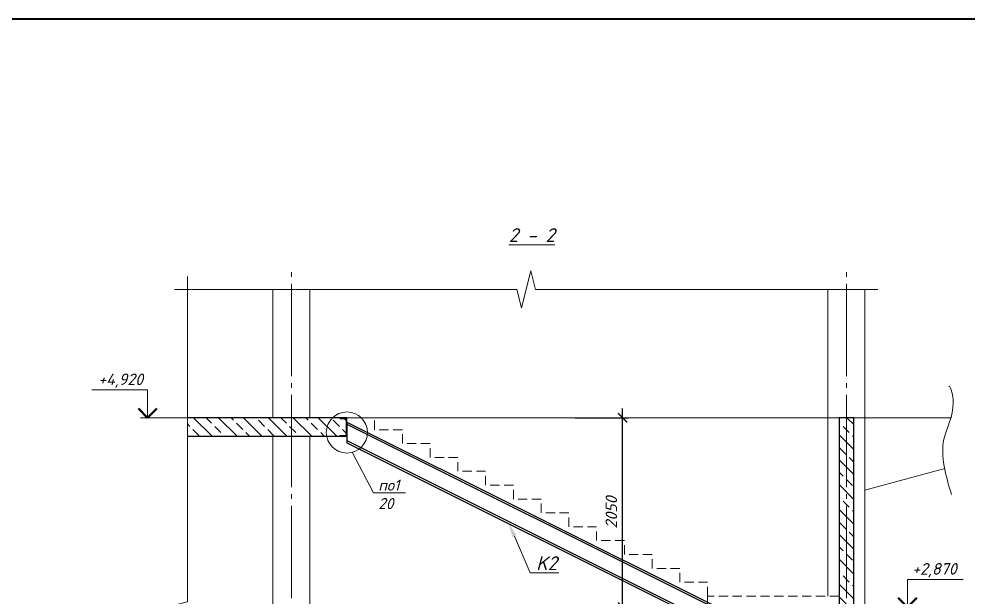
# Model space of a CAD drawing. Header units: millimetres. Extents: x -79646 to 95064, y -231229 to -58107.
# Drawn here: x -55229 to -44970, y -140726 to -134473 of the extents above; entities that cross this region are included whole.
import ezdxf
from ezdxf import colors
from ezdxf.entities.mleader import LeaderData, LeaderLine
from ezdxf.math import Vec2, Vec3

# ---------------------------------------------------------------- set-up
doc = ezdxf.new("R2010")
doc.units = ezdxf.units.MM
doc.header["$PDMODE"] = 3
doc.linetypes.add('DASHED2', pattern=[0.375, 0.25, -0.125])
doc.linetypes.add('GOST2.303 5', pattern=[24, 20, -1.5, 1, -1.5])
doc.layers.get('0').update_dxf_attribs({"lineweight": 5})
doc.layers.get('Defpoints').update_dxf_attribs({"lineweight": 0})
for name, color, linetype, lineweight in [('#Dimensions', 7, 'Continuous', 9), ('#Бетон вид', 22, 'Continuous', 18), ('#Бетон разрез', 22, 'Continuous', 30), ('#Выноски', 7, 'Continuous', 15), ('#Оси', 7, 'Continuous', 9), ('#разм', 7, 'Continuous', 9), ('A-okno', 7, 'Continuous', 0), ('k_ Металл', 1, 'Continuous', 30), ('k_ Отметки', 251, 'Continuous', 9)]:
    doc.layers.add(name, color=color, linetype=linetype, lineweight=lineweight)
doc.layers.add('Штриховка', color=252, linetype='Continuous', lineweight=5, true_color=0x696969)
doc.styles.add('ESKDW', font='eskdw.shx', dxfattribs={"oblique": 15})
doc.styles.add('STEP PR', font='isocpeui.ttf')
doc.dimstyles.new('SPDS', dxfattribs={"dimscale": 50, "dimtxt": 2.5, "dimasz": 2, "dimexe": 1.25, "dimexo": 0.625, "dimtad": 1, "dimdec": 0, "dimrnd": 0.001, "dimtxsty": 'ESKDW', "dimblk": 'ARCHTICK', "dimcen": 2.5, "dimdle": 2, "dimclrd": 256, "dimclre": 256, "dimclrt": 7, "dimadec": 0, "dimazin": 2, "dimtfac": 0.75, "dimtdec": 0, "dimtmove": 1, "dimatfit": 3, "dimfxl": 1, "dimtolj": 1, "dimarcsym": 1})
doc.dimstyles.new('высотные отметки', dxfattribs={"dimtxt": 500, "dimasz": 100, "dimexe": 100, "dimexo": 0.625, "dimgap": 50, "dimtad": 1, "dimtih": 1, "dimtoh": 1, "dimdec": 3, "dimlfac": 0.001, "dimrnd": 0.005, "dimzin": 9, "dimtxsty": 'STEP PR', "dimblk": 'NONE', "dimcen": 100, "dimdle": 100, "dimse1": 1, "dimse2": 1, "dimsd1": 1, "dimsd2": 1, "dimadec": 0, "dimazin": 0, "dimtfac": 1, "dimtdec": 3, "dimtmove": 0, "dimatfit": 2, "dimldrblk": 'NONE', "dimfxl": 1, "dimarcsym": 0})

# ---------------------------------------------------------------- blocks, each defined once
blk = doc.blocks.new('*U20')
for p, q in [((0, 0), (0, 200)), ((0, 200), (76, 200)), ((5, 20), (5, 180)), ((72, 192), (14, 190)), ((76, 200), (76, 196)), ((76, 0), (0, 0)), ((72, 8), (14, 10)), ((76, 4), (76, 0))]:
    blk.add_line(p, q)
for centre, radius, start, end in [((15, 180), 9.5, 92.7024, 180), ((72, 196), 4, 272.7024, 360), ((15, 20), 9.5, 180, 267.2976), ((72, 4), 4, 0, 87.2976)]:
    blk.add_arc(centre, radius, start, end)
blk = doc.blocks.new('*U23')
at = {"color": 0, "linetype": 'ByBlock', "lineweight": -2}
for p, q in [((23.14, 0), (23.452, 1.25)), ((23.452, 1.25), (24.077, -1.25)), ((23.14, 0), (0, 0)), ((24.077, -1.25), (24.39, 0)), ((47.529, 0), (24.39, 0))]:
    blk.add_line(p, q, dxfattribs=at)
blk = doc.blocks.new('*U24')
at = {"color": 0, "linetype": 'ByBlock', "lineweight": -2}
for p, q in [((21.991, 0), (22.303, 1.25)), ((22.303, 1.25), (22.928, -1.25)), ((21.991, 0), (0, 0)), ((22.928, -1.25), (23.241, 0)), ((45.231, 0), (23.241, 0))]:
    blk.add_line(p, q, dxfattribs=at)
blk = doc.blocks.new('*D29')
at = {"layer": 'Defpoints', "color": 0, "lineweight": 0, "ltscale": 3, "transparency": 16777216}
for p in [(4574327, -914160), (4576313, -914160, 0), (4576313, -924000)]:
    blk.add_point(p, dxfattribs=at)
at = {"layer": '#разм', "color": 0, "ltscale": 3, "transparency": 16777216, "insert": (4574872, -913360), "char_height": 250, "attachment_point": 5, "style": 'STEP PR'}
blk.add_mtext('+4,920', dxfattribs=at)
blk = doc.blocks.new('_None')
blk = doc.blocks.new('*D169')
at = {"layer": 'Defpoints', "color": 0, "lineweight": 0, "ltscale": 3, "transparency": 16777216}
for p in [(4576313, -918260, 0), (4577223, -918260), (4576313, -924000)]:
    blk.add_point(p, dxfattribs=at)
at = {"layer": '#разм', "color": 0, "ltscale": 3, "transparency": 16777216, "insert": (4577755, -917460), "char_height": 250, "attachment_point": 5, "style": 'STEP PR'}
blk.add_mtext('+2,870', dxfattribs=at)
blk = doc.blocks.new('_ArchTick')
at = {"color": 0, "linetype": 'ByBlock', "const_width": 0.15}
blk.add_lwpolyline([(-0.5, -0.5), (0.5, 0.5)], dxfattribs=at)
blk = doc.blocks.new('*D688')
at = {"layer": '#Dimensions', "lineweight": -2, "transparency": 16777216}
for p, q in [((-48704, -140936), (-48704, -138686)), ((-49215, -138786), (-48641, -138786)), ((-47710, -140836), (-48766, -140836))]:
    blk.add_line(p, q, dxfattribs=at)
at = {"layer": 'Defpoints', "color": 0, "lineweight": 0, "transparency": 16777216}
for p in [(-49246, -138786), (-48704, -138786), (-47679, -140836)]:
    blk.add_point(p, dxfattribs=at)
at = {"layer": '#Dimensions', "lineweight": -2, "transparency": 16777216, "xscale": 100, "yscale": 100, "zscale": 100}
for p, rotation in [((-48704, -138786), 90), ((-48704, -140836), 270)]:
    blk.add_blockref('_ArchTick', p, dxfattribs=dict(at, rotation=rotation))
at = {"layer": '#Dimensions', "transparency": 16777216, "insert": (-48826, -139811), "char_height": 125, "attachment_point": 5, "rotation": 90, "style": 'STEP PR'}
blk.add_mtext('\\A1;2050', dxfattribs=at)
blk = doc.blocks.new('*U28')
at = {"layer": '#разм', "ltscale": 100, "elevation": 0}
for points in [[(4575453.9815, -913560.2763), (4574252.0497, -913560.2763)], [(4575453.9815, -914160.2763), (4575453.9815, -913560.2763)], [(4576313.4569, -914160.2763), (4575303.9815, -914160.2763)]]:
    blk.add_lwpolyline(points, dxfattribs=at)
at = {"layer": 'A-okno', "color": 0, "lineweight": 50, "ltscale": 100, "elevation": 0}
for points in [[(4575453.9815, -914160.2763), (4575253.9816, -913960.2764)], [(4575453.9815, -914160.2763), (4575653.9814, -913960.2764)]]:
    blk.add_lwpolyline(points, dxfattribs=at)
at = {"layer": 'Defpoints', "color": 253, "lineweight": 15, "ltscale": 3, "elevation": 0}
blk.add_lwpolyline([(4576313.4569, -923906.6603), (4576313.4569, -924093.8923)], dxfattribs=at)
at = {"layer": 'Defpoints', "color": 253, "ltscale": 3, "elevation": 0}
blk.add_lwpolyline([(4576219.8409, -924000.2763), (4576407.0728, -924000.2763)], dxfattribs=at)
at = {"layer": 'Defpoints', "color": 253, "lineweight": 15, "ltscale": 3}
blk.add_circle((4576313.4569, -924000.2763, 0), 93.616, dxfattribs=at)
at = {"layer": '#разм', "ltscale": 3}
dim = blk.add_linear_dim(base=(4574327.168, -914160.2763), p1=(4576313.4569, -924000.4215), p2=(4576313.4569, -914160.2763, 0), angle=90, dimstyle='высотные отметки', override={"dimtxt": 250, "dimlfac": 0.0005, "dimrnd": 0.005, "dimzin": 1, "dimpost": '+<>'}, dxfattribs=at)
dim.commit()
dim.dimension.update_dxf_attribs({"geometry": '*D29', "text_midpoint": (4574872.0543, -913560.2763), "dimtype": 160})
blk = doc.blocks.new('*U168')
at = {"layer": '#разм', "ltscale": 100, "elevation": 0}
for points in [[(4577172.9323, -917660.2763), (4578374.8641, -917660.2763)], [(4577172.9323, -918260.2763), (4577172.9323, -917660.2763)], [(4576313.4569, -918260.2763), (4577322.9323, -918260.2763)]]:
    blk.add_lwpolyline(points, dxfattribs=at)
at = {"layer": 'A-okno', "color": 0, "lineweight": 50, "ltscale": 100, "elevation": 0}
for points in [[(4577172.9323, -918260.2763), (4576972.9324, -918060.2764)], [(4577172.9323, -918260.2763), (4577372.9322, -918060.2764)]]:
    blk.add_lwpolyline(points, dxfattribs=at)
at = {"layer": 'Defpoints', "color": 253, "lineweight": 15, "ltscale": 3, "elevation": 0}
blk.add_lwpolyline([(4576313.4569, -923906.6603), (4576313.4569, -924093.8923)], dxfattribs=at)
at = {"layer": 'Defpoints', "color": 253, "ltscale": 3, "elevation": 0}
blk.add_lwpolyline([(4576219.8409, -924000.2763), (4576407.0728, -924000.2763)], dxfattribs=at)
at = {"layer": 'Defpoints', "color": 253, "lineweight": 15, "ltscale": 3}
blk.add_circle((4576313.4569, -924000.2763, 0), 93.616, dxfattribs=at)
at = {"layer": '#разм', "ltscale": 3}
dim = blk.add_linear_dim(base=(4577222.8519, -918260.2763), p1=(4576313.4569, -924000.4215), p2=(4576313.4569, -918260.2763, 0), angle=90, dimstyle='высотные отметки', override={"dimtxt": 250, "dimlfac": 0.0005, "dimrnd": 0.005, "dimzin": 1, "dimpost": '+<>'}, dxfattribs=at)
dim.commit()
dim.dimension.update_dxf_attribs({"geometry": '*D169', "text_midpoint": (4577754.8594, -917660.2763), "dimtype": 160})

msp = doc.modelspace()

# ---------------------------------------------------------------- hatches: boundary and pattern name
at = {"layer": 'Штриховка'}
h = msp.add_hatch(dxfattribs=at)
h.set_pattern_fill('ANSI33', color=256, scale=30, angle=-90)
h.set_pattern_definition([(315, (-2138.12, 0), (134.70384, 134.70384), []), (315, (-2138.12, -134.7), (134.70384, 134.70384), [95.25, -47.625])])
h.paths.add_polyline_path([(-46284.43318, -138785.81831), (-46364.43318, -138785.81831), (-46364.43318, -143855.81831), (-50484.43318, -143855.81831), (-50484.43318, -144355.81831), (-46284.43318, -144355.81831)])
h.paths.add_polyline_path([(-46204.43318, -138985.81831), (-46204.43318, -138785.81831), (-46284.43318, -138785.81831), (-46284.43318, -144355.81831), (-45684.43318, -144355.81831), (-45684.43318, -143855.81831), (-45684.43318, -143705.81831), (-46084.43318, -143705.81831), (-46084.43318, -143855.81831), (-46204.43318, -143855.81831)])
h.paths.add_polyline_path([(-50484.43318, -143855.81831), (-52284.43318, -143855.81831), (-52284.43318, -144355.81831), (-50484.43318, -144355.81831)])
h.paths.add_polyline_path([(-52284.43318, -143855.81831), (-53409.11224, -143855.81831), (-53409.11224, -144355.81831), (-52284.43318, -144355.81831)])
h = msp.add_hatch(dxfattribs=at)
h.set_pattern_fill('ANSI33', color=256, scale=30, angle=-90)
h.set_pattern_definition([(315, (-2464.27, 0), (134.70384, 134.70384), []), (315, (-2464.27, -134.7), (134.70384, 134.70384), [95.25, -47.625])])
edge = h.paths.add_edge_path()
edge.add_arc((-51698.3998, -138804.85179), 8.79449, 355.437423247, 451.860221574)
edge.add_line((-51698.68528, -138796.06193), (-51756.62177, -138793.32733))
edge.add_arc((-51756.43318, -138789.33178), 4, 180, 267.297644822, ccw=False)
edge.add_line((-51760.43318, -138789.33178), (-51760.43318, -138785.81831))
edge.add_line((-51760.43318, -138785.81831), (-51808.5148, -138785.81831))
edge.add_line((-51808.5148, -138785.81831), (-52610.58554, -138785.81831))
edge.add_line((-52610.58554, -138785.81831), (-52610.58554, -138985.81831))
edge.add_line((-52610.58554, -138985.81831), (-51760.43318, -138985.81831))
edge.add_line((-51760.43318, -138985.81831), (-51760.43318, -138982.30485))
edge.add_arc((-51756.43318, -138982.30485), 4, 92.702355179, 180, ccw=False)
edge.add_line((-51756.62177, -138978.30929), (-51698.68528, -138975.57469))
edge.add_arc((-51699.13318, -138966.08526), 9.5, 272.702355179, 360)
edge.add_line((-51689.63318, -138966.08526), (-51690.58554, -138832.90035))
edge.add_line((-51690.58554, -138832.90035), (-51689.63318, -138805.55137))
h.paths.add_polyline_path([(-52610.58554, -138785.81831), (-53409.11224, -138785.81831), (-53409.11224, -138985.81831), (-52610.58554, -138985.81831)])

# ---------------------------------------------------------------- linework, layer by layer
at = {"layer": '#Бетон вид'}
for points in [[(-52484.43318, -137398.79128), (-52484.43318, -138785.81831), (-52084.43318, -138785.81831), (-52084.43318, -137398.79128)], [(-46484.43318, -137398.79128), (-46484.43318, -138785.81831), (-46084.43318, -138785.81831), (-46084.43318, -137398.79128)], [(-51384.43318, -138785.81831), (-46364.43318, -138785.81831)], [(-46484.43318, -140715.81831), (-46484.43318, -138785.81831)], [(-46204.43318, -138785.81831), (-45154.43256, -138785.81831)], [(-46084.43318, -143855.81831), (-46084.43318, -143855.81831), (-46084.43318, -138785.81831)], [(-45221.32945, -139336.85891), (-46084.43318, -139568.12686)]]:
    msp.add_lwpolyline(points, dxfattribs=at)
at = {"layer": '#Бетон вид', "linetype": 'DASHED2', "ltscale": 400}
for points in [[(-46364.43318, -140715.81831), (-47784.43318, -140715.81831), (-47784.43318, -140565.81831), (-48084.43318, -140565.81831), (-48084.43318, -140415.81831), (-48384.43318, -140415.81831), (-48384.43318, -140265.81831), (-48684.43318, -140265.81831), (-48684.43318, -140115.81831), (-48984.43318, -140115.81831), (-48984.43318, -139965.81831), (-49284.43318, -139965.81831), (-49284.43318, -139815.81831), (-49584.43318, -139815.81831), (-49584.43318, -139665.81831), (-49884.43318, -139665.81831), (-49884.43318, -139515.81831), (-50184.43318, -139515.81831), (-50184.43318, -139365.81831), (-50484.43318, -139365.81831), (-50484.43318, -139215.81831), (-50784.43318, -139215.81831), (-50784.43318, -139065.81831), (-51084.43318, -139065.81831), (-51084.43318, -138915.81831), (-51384.43318, -138915.81831), (-51384.43318, -138785.81831), (-51684.43318, -138785.81831)], [(-47784.43318, -140715.81831), (-47784.43318, -141165.81831)]]:
    msp.add_lwpolyline(points, dxfattribs=at)
at = {"layer": '#Бетон вид'}
msp.add_lwpolyline([(-52484.43318, -143855.81831), (-52084.43318, -143855.81831), (-52084.43318, -138985.81831), (-52484.43318, -138985.81831)], close=True, dxfattribs=at)
at = {"layer": '#Бетон разрез'}
for points in [[(-46364.43318, -138785.81831), (-46364.43318, -143855.81831), (-53409.11224, -143855.81831)], [(-53409.11224, -138985.81831), (-51684.43318, -138985.81831), (-51684.43318, -138785.81831), (-53409.11224, -138785.81831)], [(-46084.43318, -143855.81831), (-46204.43318, -143855.81831), (-46204.43318, -138985.81831), (-46204.43318, -138785.81831), (-46364.43318, -138785.81831)]]:
    msp.add_lwpolyline(points, dxfattribs=at)
at = {"layer": '#Выноски'}
msp.add_circle((-51684.43318, -138945.97018), 222.14149, dxfattribs=at)
at = {"layer": '#Оси', "linetype": 'GOST2.303 5', "ltscale": 50}
for points in [[(-52284.43318, -145538.03705), (-52284.43318, -137192.05356)], [(-46284.43318, -145538.03705), (-46284.43318, -137192.05356)]]:
    msp.add_lwpolyline(points, dxfattribs=at)
at = {"color": 3, "lineweight": 40}
msp.add_lwpolyline([(-70697.29289, -134472.89227), (-39760.91734, -134472.89227), (-39760.91734, -159148.24962), (-70697.29289, -159148.24962)], close=True, dxfattribs=at)
msp.add_lwpolyline([(-51684.43318, -138785.81831), (-51384.43318, -138785.81831)])
msp.add_open_spline([(-45175.87655, -138443.50577), (-45152.70686, -138456.60716), (-45089.71039, -138719.5658), (-45312.28782, -139060.16809), (-45209.92531, -139409.82827), (-45149.46369, -139616.35916)], degree=3, knots=[0, 0, 0, 0, 213.0690495863, 643.1395253742, 1263.7171546742, 1263.7171546742, 1263.7171546742, 1263.7171546742])
at = {"layer": 'k_ Металл'}
for points in [[(-51684.43318, -138832.90035), (-47678.59726, -140835.81831), (-46364.43318, -140835.81831)], [(-51684.43318, -138832.90035), (-51684.43318, -139056.50715)], [(-51684.43318, -138855.26103), (-47683.31862, -140855.81831), (-47492.2691, -140855.81831)], [(-51684.43318, -139034.14647), (-47721.0895, -141015.81831), (-47490.2691, -141015.81831)], [(-51684.43318, -139056.50715), (-47725.81086, -141035.81831), (-47490.2691, -141035.81831)]]:
    msp.add_lwpolyline(points, dxfattribs=at)

# ---------------------------------------------------------------- block references
at = {"layer": '#разм', "lineweight": 15, "xscale": 0.5, "yscale": 0.5, "zscale": 0.5}
for name, p in [('*U28', (-2341565.84069, 318294.31984, 0)), ('*U168', (-2334210.04616, 318294.31984, 0))]:
    msp.add_blockref(name, p, dxfattribs=at)
at = {"xscale": -160, "yscale": 160, "zscale": 160, "rotation": 270}
msp.add_blockref('*U24', (-53409.11224, -144495.81831), dxfattribs=at)
at = {"xscale": -160, "yscale": 160, "zscale": 160}
msp.add_blockref('*U23', (-45944.43318, -137398.79128), dxfattribs=at)
at = {"layer": 'k_ Металл', "xscale": -1}
msp.add_blockref('*U20', (-51684.43318, -138985.81831), dxfattribs=at)

# ---------------------------------------------------------------- texts
at = {"layer": 'k_ Отметки', "linetype": 'ByBlock', "insert": (-49684.66814, -136886.43715), "char_height": 150, "width": 1324.3115513, "attachment_point": 8, "style": 'STEP PR'}
msp.add_mtext('{\\fISOCPEUR|b1|i1|c204|p34;\\L2 - 2}', dxfattribs=at)

# ---------------------------------------------------------------- dimensions: what is measured, and where the dimension line sits
at = {"layer": '#Dimensions'}
dim = msp.add_linear_dim(base=(-48703.70296, -138785.81831), p1=(-47678.59726, -140835.81831), p2=(-49246.19143, -138785.81831), angle=90, dimstyle='SPDS', override={"dimgap": 1.2, "dimrnd": 5, "dimtxsty": 'STEP PR', "dimblk1": 'ArchTick', "dimblk2": 'ArchTick', "dimsah": 1, "dimclrt": 256}, dxfattribs=at)
dim.commit()
dim.dimension.update_dxf_attribs({"geometry": '*D688', "text_midpoint": (-48826.20296, -139810.81831)})

# ---------------------------------------------------------------- leaders
at = {"layer": '#Выноски'}
ml = msp.add_multileader_mtext('Standard', dxfattribs=at)
ml.set_content('\\A1;по1\\P20', color=256, style='STEP PR')
ml.set_leader_properties(color=256, linetype='ByLayer', lineweight=-1)
ml.set_arrow_properties(name='NONE')
ml.build(insert=Vec2(0, 0))
ml.multileader.update_dxf_attribs({"text_left_attachment_type": 6, "text_right_attachment_type": 6, "dogleg_length": 0, "arrow_head_size": 120, "scale": 0.5})
ctx = ml.context
ctx.base_point, ctx.scale, ctx.char_height, ctx.arrow_head_size, ctx.landing_gap_size, ctx.plane_origin = Vec3(-51395.15831, -139599.04448), 0.5, 120, 120, 50, Vec3(-46595.43894, -152835.03862)
ctx.left_attachment, ctx.right_attachment = 6, 6
notes = []
notes.append((ctx, [(0, (1, 1, 0), (-51395.15831, -139599.04448), (1, 0), 0, [(0, [(-51625.68098, -139160.20141)], 0, [])])]))
ctx.mtext.insert, ctx.mtext.rotation, ctx.mtext.flow_direction = Vec3(-51345.15831, -139455.04448), 6.2831853072, 5
ml = msp.add_multileader_mtext('Standard', dxfattribs=at)
ml.set_content('\\A1;K2', color=256, style='STEP PR')
ml.set_leader_properties(color=256, linetype='ByLayer', lineweight=-1)
ml.build(insert=Vec2(0, 0))
ml.multileader.update_dxf_attribs({"text_left_attachment_type": 6, "text_right_attachment_type": 6, "dogleg_length": 0, "arrow_head_size": 150, "scale": 0.5})
ctx = ml.context
ctx.base_point, ctx.scale, ctx.char_height, ctx.arrow_head_size, ctx.landing_gap_size, ctx.plane_origin = Vec3(-49702.986, -140464.99925), 0.5, 150, 150, 62.5, Vec3(-21662.96966, -164484.51599)
ctx.left_attachment, ctx.right_attachment, ctx.text_align_type = 6, 6, 1
notes.append((ctx, [(0, (1, 1, 0), (-49702.986, -140464.99925), (1, 0), 0, [(0, [(-49932.75053, -139930.38951)], 0, [])])]))
ctx.mtext.insert, ctx.mtext.rotation, ctx.mtext.alignment, ctx.mtext.flow_direction = Vec3(-49525.08828, -140284.99925), 6.2831853072, 2, 5
for ctx, leaders in notes:
    for number, flags, end, landing, length, lines in leaders:
        leader = LeaderData()
        leader.index, (leader.has_last_leader_line, leader.has_dogleg_vector, leader.attachment_direction) = number, flags
        leader.last_leader_point, leader.dogleg_vector, leader.dogleg_length = Vec3(end), Vec3(landing), length
        for number, points, colour, breaks in lines:
            line = LeaderLine()
            line.index, line.vertices, line.color, line.breaks = number, Vec3.list(points), colors.encode_raw_color(colour), breaks
            leader.lines.append(line)
        ctx.leaders.append(leader)

doc.saveas('drawing.dxf')
